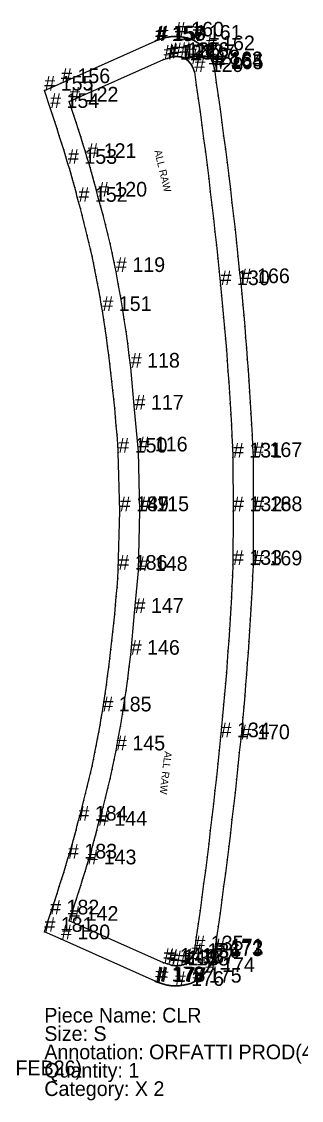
# Model space of a CAD drawing. Extents: x 0 to 6845, y -322 to 348.
# Drawn here: x 551 to 703, y -313 to 275 of the extents above; entities that cross this region are included whole.
import ezdxf

# ---------------------------------------------------------------- set-up
doc = ezdxf.new("R2010")
doc.units = 0

# ---------------------------------------------------------------- blocks, each defined once
blk = doc.blocks.new('BINDS')
at = {"layer": '1'}
blk.add_text('Annotation: ORFATTI PROD(4 FEB26)', height=8, dxfattribs=at).set_placement((0.01, -299.31))
blk = doc.blocks.new('CLRS')
at = {"layer": '1'}
blk.add_lwpolyline([(41.08, 8), (40.33, 39.92), (40, 44.76), (39.63, 49.6), (39.24, 54.44), (38.83, 59.28), (38.38, 64.11), (37.91, 68.95), (37.41, 73.77), (36.88, 78.6), (36.32, 83.42), (35.74, 88.24), (35.13, 93.06), (34.49, 97.87), (33.83, 102.68), (33.13, 107.49), (32.41, 112.29), (31.66, 117.08), (31.05, 120.84), (30.41, 124.6), (29.75, 128.35), (29.05, 132.09), (28.33, 135.83), (27.59, 139.56), (26.81, 143.29), (26.01, 147.01), (25.18, 150.73), (24.32, 154.44), (23.44, 158.14), (22.53, 161.84), (21.59, 165.53), (20.63, 169.21), (19.64, 172.89), (18.62, 176.56), (17.96, 179.16), (17.28, 181.76), (16.59, 184.35), (15.88, 186.94), (15.15, 189.53), (14.42, 192.11), (13.66, 194.69), (12.89, 197.26), (11.73, 201.08), (10.55, 204.91), (9.36, 208.72), (8.15, 212.54), (6.93, 216.34), (5.69, 220.15), (4.43, 223.94), (3.17, 227.74), (0.02, 237.2), (9.13, 241.25), (60.46, 264.12), (61.02, 264.37), (61.6, 264.55), (62.17, 264.8), (62.74, 265.02), (63.31, 265.24), (63.89, 265.43), (64.48, 265.62), (65.07, 265.79), (65.66, 265.94), (66.26, 266.08), (66.86, 266.2), (67.46, 266.31), (68.07, 266.41), (68.67, 266.49), (69.28, 266.55), (69.89, 266.6), (70.51, 266.63), (71.12, 266.65), (71.73, 266.65), (72.35, 266.64), (72.97, 266.61), (73.58, 266.57), (74.19, 266.51), (74.81, 266.44), (75.41, 266.35), (76.02, 266.24), (76.63, 266.12), (77.23, 265.99), (77.83, 265.84), (78.42, 265.68), (79.01, 265.5), (79.59, 265.31), (80.17, 265.1), (80.75, 264.88), (81.27, 264.61), (81.78, 264.34), (82.28, 264.05), (82.78, 263.75), (83.26, 263.43), (83.74, 263.1), (84.21, 262.76), (84.67, 262.4), (85.12, 262.03), (85.55, 261.65), (85.98, 261.26), (86.4, 260.85), (86.8, 260.44), (87.2, 260.01), (87.58, 259.57), (87.95, 259.12), (88.32, 258.64), (88.69, 258.14), (89.04, 257.64), (89.38, 257.13), (89.7, 256.6), (90.01, 256.08), (90.31, 255.54), (90.59, 254.99), (90.86, 254.44), (91.11, 253.88), (91.35, 253.31), (91.58, 252.74), (91.79, 252.17), (91.98, 251.58), (92.16, 250.99), (92.32, 250.4), (92.54, 249.64), (92.66, 248.86), (93.71, 241.59), (94.74, 234.32), (95.75, 227.05), (96.74, 219.77), (97.71, 212.49), (98.66, 205.21), (99.59, 197.93), (100.5, 190.64), (101.38, 183.35), (102.25, 176.06), (103.09, 168.77), (103.92, 161.47), (104.72, 154.17), (105.5, 146.87), (106.27, 139.57), (107.01, 132.26), (107.59, 126.35), (108.15, 120.44), (108.69, 114.53), (109.2, 108.61), (109.7, 102.69), (110.18, 96.77), (110.63, 90.85), (111.07, 84.93), (111.48, 79.01), (111.87, 73.08), (112.24, 67.16), (112.6, 61.23), (112.93, 55.3), (113.23, 49.37), (113.52, 43.44), (113.79, 37.51), (113.86, 8.02), (113.79, -21.51), (113.52, -27.44), (113.24, -33.37), (112.93, -39.3), (112.6, -45.23), (112.24, -51.16), (111.87, -57.08), (111.48, -63.01), (111.07, -68.93), (110.63, -74.85), (110.18, -80.77), (109.7, -86.69), (109.2, -92.61), (108.69, -98.53), (108.15, -104.44), (107.59, -110.35), (107.01, -116.26), (106.27, -123.57), (105.5, -130.87), (104.72, -138.17), (103.92, -145.47), (103.09, -152.77), (102.25, -160.06), (101.38, -167.35), (100.5, -174.64), (99.59, -181.93), (98.66, -189.21), (97.71, -196.49), (96.74, -203.77), (95.75, -211.05), (94.74, -218.32), (93.71, -225.59), (92.66, -232.86), (92.55, -233.64), (92.32, -234.4), (92.16, -234.99), (91.98, -235.58), (91.79, -236.17), (91.58, -236.74), (91.35, -237.31), (91.11, -237.88), (90.86, -238.44), (90.59, -238.99), (90.31, -239.54), (90.01, -240.08), (89.7, -240.61), (89.38, -241.13), (89.04, -241.64), (88.69, -242.14), (88.32, -242.64), (87.95, -243.12), (87.58, -243.57), (87.2, -244.01), (86.8, -244.44), (86.4, -244.85), (85.98, -245.26), (85.55, -245.65), (85.12, -246.03), (84.67, -246.4), (84.21, -246.76), (83.74, -247.1), (83.26, -247.43), (82.78, -247.75), (82.28, -248.05), (81.78, -248.34), (81.27, -248.61), (80.75, -248.88), (80.17, -249.1), (79.59, -249.31), (79.01, -249.5), (78.42, -249.68), (77.83, -249.84), (77.23, -249.99), (76.63, -250.12), (76.02, -250.24), (75.42, -250.35), (74.81, -250.44), (74.19, -250.51), (73.58, -250.57), (72.97, -250.61), (72.35, -250.64), (71.74, -250.65), (71.12, -250.65), (70.51, -250.63), (69.89, -250.6), (69.28, -250.55), (68.67, -250.49), (68.07, -250.41), (67.46, -250.31), (66.86, -250.2), (66.26, -250.08), (65.66, -249.94), (65.07, -249.79), (64.48, -249.62), (63.89, -249.43), (63.31, -249.24), (62.74, -249.02), (62.17, -248.8), (61.6, -248.55), (61.02, -248.37), (60.46, -248.12), (9.13, -225.25), (0.03, -221.2), (3.17, -211.74), (4.43, -207.94), (5.69, -204.15), (6.93, -200.34), (8.15, -196.54), (9.36, -192.72), (10.55, -188.91), (11.73, -185.08), (12.89, -181.26), (13.66, -178.69), (14.42, -176.11), (15.16, -173.53), (15.88, -170.94), (16.59, -168.35), (17.28, -165.76), (17.96, -163.16), (18.62, -160.56), (19.64, -156.89), (20.63, -153.21), (21.59, -149.53), (22.53, -145.84), (23.44, -142.14), (24.33, -138.44), (25.18, -134.73), (26.01, -131.01), (26.81, -127.29), (27.59, -123.56), (28.33, -119.83), (29.05, -116.09), (29.75, -112.35), (30.41, -108.6), (31.05, -104.84), (31.66, -101.09), (32.41, -96.29), (33.13, -91.49), (33.83, -86.68), (34.49, -81.87), (35.13, -77.06), (35.74, -72.24), (36.32, -67.42), (36.88, -62.6), (37.41, -57.77), (37.91, -52.95), (38.38, -48.11), (38.83, -43.28), (39.24, -38.44), (39.63, -33.6), (40, -28.76), (40.33, -23.92)], close=True, dxfattribs=at)
at = {"layer": '14'}
blk.add_lwpolyline([(52.09, 8), (51.32, 40.56), (49.21, 63.39), (47.09, 86.22), (46.3, 92.76), (45.44, 99.3), (44.53, 105.83), (43.55, 112.35), (42.52, 118.86), (41.43, 125.36), (40.28, 131.85), (39.07, 138.33), (38.04, 143.51), (36.96, 148.68), (35.82, 153.84), (34.62, 158.99), (33.36, 164.12), (32.05, 169.24), (30.67, 174.34), (29.24, 179.42), (28.57, 182.06), (27.88, 184.7), (27.18, 187.33), (26.46, 189.96), (25.72, 192.58), (24.97, 195.2), (24.21, 197.82), (23.43, 200.43), (22.25, 204.29), (21.06, 208.15), (19.86, 212.01), (18.64, 215.85), (17.4, 219.7), (16.15, 223.54), (14.89, 227.37), (13.61, 231.2), (64.94, 254.07), (67, 254.73), (69.06, 255.38), (69.66, 255.49), (70.26, 255.57), (70.87, 255.62), (71.47, 255.65), (72.08, 255.66), (72.69, 255.65), (73.29, 255.6), (73.89, 255.54), (74.32, 255.47), (74.75, 255.38), (75.17, 255.27), (75.58, 255.13), (75.98, 254.97), (76.38, 254.78), (76.76, 254.58), (77.13, 254.35), (77.54, 254.04), (77.94, 253.72), (78.32, 253.38), (78.68, 253.02), (79.03, 252.64), (79.36, 252.25), (79.67, 251.84), (79.96, 251.42), (80.26, 250.94), (80.54, 250.45), (80.8, 249.95), (81.04, 249.43), (81.26, 248.91), (81.45, 248.38), (81.62, 247.84), (81.77, 247.3), (82.82, 240.06), (83.84, 232.82), (84.85, 225.57), (85.84, 218.33), (86.8, 211.08), (87.75, 203.83), (88.67, 196.57), (89.57, 189.31), (90.46, 182.05), (91.32, 174.79), (92.16, 167.53), (92.98, 160.26), (93.78, 152.99), (94.56, 145.72), (95.32, 138.45), (96.06, 131.17), (96.64, 125.31), (97.19, 119.45), (97.73, 113.59), (98.24, 107.72), (98.73, 101.86), (99.21, 95.99), (99.66, 90.12), (100.09, 84.25), (100.5, 78.38), (100.89, 72.5), (101.26, 66.63), (101.61, 60.75), (101.94, 54.87), (102.24, 49), (102.53, 43.12), (102.79, 37.24), (102.86, 8), (102.79, -21.24), (102.53, -27.12), (102.24, -33), (101.94, -38.87), (101.61, -44.75), (101.26, -50.63), (100.89, -56.5), (100.5, -62.38), (100.09, -68.25), (99.66, -74.12), (99.21, -79.99), (98.73, -85.86), (98.24, -91.72), (97.73, -97.59), (97.19, -103.45), (96.64, -109.31), (96.06, -115.17), (95.32, -122.45), (94.56, -129.72), (93.78, -136.99), (92.98, -144.26), (92.16, -151.53), (91.32, -158.79), (90.46, -166.05), (89.57, -173.31), (88.67, -180.57), (87.75, -187.83), (86.8, -195.08), (85.84, -202.33), (84.85, -209.57), (83.84, -216.82), (82.82, -224.06), (81.77, -231.3), (81.62, -231.84), (81.45, -232.38), (81.26, -232.91), (81.04, -233.43), (80.8, -233.95), (80.54, -234.45), (80.26, -234.94), (79.96, -235.42), (79.67, -235.84), (79.36, -236.25), (79.03, -236.64), (78.68, -237.02), (78.32, -237.38), (77.94, -237.72), (77.54, -238.04), (77.13, -238.35), (76.76, -238.58), (76.38, -238.78), (75.98, -238.97), (75.58, -239.13), (75.17, -239.27), (74.75, -239.38), (74.32, -239.47), (73.89, -239.54), (73.29, -239.6), (72.69, -239.65), (72.08, -239.66), (71.47, -239.66), (70.87, -239.62), (70.26, -239.57), (69.66, -239.49), (69.06, -239.38), (67, -238.73), (64.94, -238.07), (13.61, -215.2), (14.89, -211.37), (16.15, -207.54), (17.4, -203.7), (18.64, -199.85), (19.86, -196.01), (21.06, -192.15), (22.25, -188.29), (23.43, -184.43), (24.21, -181.82), (24.97, -179.2), (25.72, -176.58), (26.46, -173.96), (27.18, -171.33), (27.88, -168.7), (28.57, -166.06), (29.24, -163.42), (30.67, -158.34), (32.05, -153.24), (33.36, -148.12), (34.62, -142.99), (35.82, -137.84), (36.96, -132.68), (38.04, -127.51), (39.07, -122.33), (40.28, -115.85), (41.43, -109.36), (42.52, -102.86), (43.55, -96.35), (44.53, -89.83), (45.44, -83.3), (46.3, -76.76), (47.09, -70.22), (49.21, -47.39), (51.32, -24.56)], close=True, dxfattribs=at)
at = {"layer": '2'}
for p in [(64.94, 254.07), (0.02, 237.2), (13.61, 231.2), (49.21, 63.39), (51.32, 40.56), (41.08, 8), (41.08, 8), (52.09, 8), (52.09, 8), (51.32, -24.56), (49.21, -47.39), (13.61, -215.2), (0.03, -221.2), (64.94, -238.07)]:
    blk.add_point(p, dxfattribs=at)
at = {"layer": '3'}
for p in [(61.6, 264.55), (62.17, 264.8), (62.74, 265.02), (63.31, 265.24), (63.89, 265.43), (64.48, 265.62), (65.07, 265.79), (65.66, 265.94), (66.26, 266.08), (66.86, 266.2), (67.46, 266.31), (68.07, 266.41), (68.67, 266.49), (69.28, 266.55), (69.89, 266.6), (70.51, 266.63), (71.12, 266.65), (71.73, 266.65), (72.35, 266.64), (72.97, 266.61), (73.58, 266.57), (74.19, 266.51), (74.81, 266.44), (75.41, 266.35), (76.02, 266.24), (76.63, 266.12), (77.23, 265.99), (77.83, 265.84), (78.42, 265.68), (79.01, 265.5), (79.59, 265.31), (80.17, 265.1), (80.75, 264.88), (81.27, 264.61), (60.46, 264.12), (61.02, 264.37), (81.78, 264.34), (82.28, 264.05), (82.78, 263.75), (83.26, 263.43), (83.74, 263.1), (84.21, 262.76), (84.67, 262.4), (85.12, 262.03), (85.55, 261.65), (85.98, 261.26), (86.4, 260.85), (86.8, 260.44), (87.2, 260.01), (87.58, 259.57), (87.95, 259.12), (67, 254.73), (69.06, 255.38), (69.66, 255.49), (70.26, 255.57), (70.87, 255.62), (71.47, 255.65), (72.08, 255.66), (72.69, 255.65), (73.29, 255.6), (73.89, 255.54), (74.32, 255.47), (74.75, 255.38), (75.17, 255.27), (75.58, 255.13), (75.98, 254.97), (76.38, 254.78), (76.76, 254.58), (77.13, 254.35), (77.54, 254.04), (77.94, 253.72), (78.32, 253.38), (78.68, 253.02), (88.32, 258.64), (88.69, 258.14), (89.04, 257.64), (89.38, 257.13), (89.7, 256.6), (90.01, 256.08), (90.31, 255.54), (90.59, 254.99), (90.86, 254.44), (91.11, 253.88), (91.35, 253.31), (79.03, 252.64), (79.36, 252.25), (79.67, 251.84), (79.96, 251.42), (80.26, 250.94), (80.54, 250.45), (80.8, 249.95), (81.04, 249.43), (81.26, 248.91), (81.45, 248.38), (81.62, 247.84), (81.77, 247.3), (91.58, 252.74), (91.79, 252.17), (91.98, 251.58), (92.16, 250.99), (92.32, 250.4), (92.54, 249.64), (92.66, 248.86), (9.13, 241.25), (93.71, 241.59), (82.82, 240.06), (83.84, 232.82), (94.74, 234.32), (3.17, 227.74), (4.43, 223.94), (14.89, 227.37), (16.15, 223.54), (84.85, 225.57), (95.75, 227.05), (5.69, 220.15), (17.4, 219.7), (85.84, 218.33), (96.74, 219.77), (6.93, 216.34), (8.15, 212.54), (18.64, 215.85), (19.86, 212.01), (97.71, 212.49), (9.36, 208.72), (21.06, 208.15), (86.8, 211.08), (10.55, 204.91), (11.73, 201.08), (22.25, 204.29), (23.43, 200.43), (87.75, 203.83), (98.66, 205.21), (12.89, 197.26), (13.66, 194.69), (24.21, 197.82), (24.97, 195.2), (88.67, 196.57), (99.59, 197.93), (14.42, 192.11), (15.15, 189.53), (25.72, 192.58), (26.46, 189.96), (89.57, 189.31), (100.5, 190.64), (15.88, 186.94), (16.59, 184.35), (27.18, 187.33), (27.88, 184.7), (101.38, 183.35), (17.28, 181.76), (17.96, 179.16), (18.62, 176.56), (28.57, 182.06), (29.24, 179.42), (90.46, 182.05), (19.64, 172.89), (30.67, 174.34), (91.32, 174.79), (102.25, 176.06), (20.63, 169.21), (21.59, 165.53), (32.05, 169.24), (92.16, 167.53), (103.09, 168.77), (22.53, 161.84), (33.36, 164.12), (34.62, 158.99), (92.98, 160.26), (103.92, 161.47), (23.44, 158.14), (24.32, 154.44), (35.82, 153.84), (93.78, 152.99), (104.72, 154.17), (25.18, 150.73), (26.01, 147.01), (36.96, 148.68), (26.81, 143.29), (38.04, 143.51), (94.56, 145.72), (105.5, 146.87), (27.59, 139.56), (28.33, 135.83), (39.07, 138.33), (95.32, 138.45), (106.27, 139.57), (29.05, 132.09), (40.28, 131.85), (96.06, 131.17), (107.01, 132.26), (29.75, 128.35), (30.41, 124.6), (41.43, 125.36), (96.64, 125.31), (107.59, 126.35), (31.05, 120.84), (42.52, 118.86), (97.19, 119.45), (108.15, 120.44), (31.66, 117.08), (32.41, 112.29), (43.55, 112.35), (97.73, 113.59), (108.69, 114.53), (33.13, 107.49), (44.53, 105.83), (98.24, 107.72), (109.2, 108.61), (33.83, 102.68), (98.73, 101.86), (109.7, 102.69), (34.49, 97.87), (45.44, 99.3), (99.21, 95.99), (110.18, 96.77), (35.13, 93.06), (35.74, 88.24), (46.3, 92.76), (99.66, 90.12), (110.63, 90.85), (36.32, 83.42), (47.09, 86.22), (100.09, 84.25), (111.07, 84.93), (36.88, 78.6), (100.5, 78.38), (111.48, 79.01), (37.41, 73.77), (100.89, 72.5), (111.87, 73.08), (37.91, 68.95), (101.26, 66.63), (112.24, 67.16), (38.38, 64.11), (38.83, 59.28), (101.61, 60.75), (112.6, 61.23), (39.24, 54.44), (101.94, 54.87), (112.93, 55.3), (39.63, 49.6), (102.24, 49), (113.23, 49.37), (40, 44.76), (102.53, 43.12), (113.52, 43.44), (40.33, 39.92), (102.79, 37.24), (113.79, 37.51), (102.86, 8), (113.86, 8.02), (102.79, -21.24), (113.79, -21.51), (40, -28.76), (40.33, -23.92), (102.53, -27.12), (113.52, -27.44), (39.63, -33.6), (102.24, -33), (113.24, -33.37), (39.24, -38.44), (101.94, -38.87), (112.93, -39.3), (38.83, -43.28), (101.61, -44.75), (112.6, -45.23), (38.38, -48.11), (101.26, -50.63), (112.24, -51.16), (37.41, -57.77), (37.91, -52.95), (100.89, -56.5), (111.87, -57.08), (36.88, -62.6), (100.5, -62.38), (111.48, -63.01), (36.32, -67.42), (47.09, -70.22), (100.09, -68.25), (111.07, -68.93), (35.74, -72.24), (99.66, -74.12), (110.63, -74.85), (34.49, -81.87), (35.13, -77.06), (46.3, -76.76), (99.21, -79.99), (110.18, -80.77), (33.83, -86.68), (45.44, -83.3), (98.73, -85.86), (109.7, -86.69), (33.13, -91.49), (44.53, -89.83), (98.24, -91.72), (109.2, -92.61), (32.41, -96.29), (43.55, -96.35), (97.73, -97.59), (108.69, -98.53), (31.05, -104.84), (31.66, -101.09), (42.52, -102.86), (97.19, -103.45), (108.15, -104.44), (30.41, -108.6), (41.43, -109.36), (96.64, -109.31), (107.59, -110.35), (29.05, -116.09), (29.75, -112.35), (40.28, -115.85), (96.06, -115.17), (107.01, -116.26), (28.33, -119.83), (39.07, -122.33), (95.32, -122.45), (26.81, -127.29), (27.59, -123.56), (38.04, -127.51), (106.27, -123.57), (25.18, -134.73), (26.01, -131.01), (36.96, -132.68), (94.56, -129.72), (105.5, -130.87), (24.33, -138.44), (35.82, -137.84), (93.78, -136.99), (104.72, -138.17), (22.53, -145.84), (23.44, -142.14), (34.62, -142.99), (92.98, -144.26), (103.92, -145.47), (21.59, -149.53), (33.36, -148.12), (92.16, -151.53), (103.09, -152.77), (19.64, -156.89), (20.63, -153.21), (30.67, -158.34), (32.05, -153.24), (17.96, -163.16), (18.62, -160.56), (29.24, -163.42), (91.32, -158.79), (102.25, -160.06), (16.59, -168.35), (17.28, -165.76), (27.88, -168.7), (28.57, -166.06), (90.46, -166.05), (101.38, -167.35), (14.42, -176.11), (15.16, -173.53), (15.88, -170.94), (26.46, -173.96), (27.18, -171.33), (89.57, -173.31), (100.5, -174.64), (12.89, -181.26), (13.66, -178.69), (24.21, -181.82), (24.97, -179.2), (25.72, -176.58), (88.67, -180.57), (99.59, -181.93), (11.73, -185.08), (23.43, -184.43), (87.75, -187.83), (9.36, -192.72), (10.55, -188.91), (21.06, -192.15), (22.25, -188.29), (98.66, -189.21), (8.15, -196.54), (18.64, -199.85), (19.86, -196.01), (86.8, -195.08), (97.71, -196.49), (5.69, -204.15), (6.93, -200.34), (17.4, -203.7), (85.84, -202.33), (96.74, -203.77), (4.43, -207.94), (14.89, -211.37), (16.15, -207.54), (84.85, -209.57), (95.75, -211.05), (3.17, -211.74), (83.84, -216.82), (94.74, -218.32), (9.13, -225.25), (82.82, -224.06), (93.71, -225.59), (80.26, -234.94), (80.54, -234.45), (80.8, -233.95), (81.04, -233.43), (81.26, -232.91), (81.45, -232.38), (81.62, -231.84), (81.77, -231.3), (92.16, -234.99), (92.32, -234.4), (92.55, -233.64), (92.66, -232.86), (67, -238.73), (69.06, -239.38), (69.66, -239.49), (70.26, -239.57), (70.87, -239.62), (71.47, -239.66), (72.08, -239.66), (72.69, -239.65), (73.29, -239.6), (73.89, -239.54), (74.32, -239.47), (74.75, -239.38), (75.17, -239.27), (75.58, -239.13), (75.98, -238.97), (76.38, -238.78), (76.76, -238.58), (77.13, -238.35), (77.54, -238.04), (77.94, -237.72), (78.32, -237.38), (78.68, -237.02), (79.03, -236.64), (79.36, -236.25), (79.67, -235.84), (79.96, -235.42), (89.7, -240.61), (90.01, -240.08), (90.31, -239.54), (90.59, -238.99), (90.86, -238.44), (91.11, -237.88), (91.35, -237.31), (91.58, -236.74), (91.79, -236.17), (91.98, -235.58), (84.21, -246.76), (84.67, -246.4), (85.12, -246.03), (85.55, -245.65), (85.98, -245.26), (86.4, -244.85), (86.8, -244.44), (87.2, -244.01), (87.58, -243.57), (87.95, -243.12), (88.32, -242.64), (88.69, -242.14), (89.04, -241.64), (89.38, -241.13), (60.46, -248.12), (61.02, -248.37), (61.6, -248.55), (62.17, -248.8), (62.74, -249.02), (63.31, -249.24), (63.89, -249.43), (64.48, -249.62), (65.07, -249.79), (65.66, -249.94), (66.26, -250.08), (66.86, -250.2), (67.46, -250.31), (68.07, -250.41), (68.67, -250.49), (69.28, -250.55), (69.89, -250.6), (70.51, -250.63), (71.12, -250.65), (71.74, -250.65), (72.35, -250.64), (72.97, -250.61), (73.58, -250.57), (74.19, -250.51), (74.81, -250.44), (75.42, -250.35), (76.02, -250.24), (76.63, -250.12), (77.23, -249.99), (77.83, -249.84), (78.42, -249.68), (79.01, -249.5), (79.59, -249.31), (80.17, -249.1), (80.75, -248.88), (81.27, -248.61), (81.78, -248.34), (82.28, -248.05), (82.78, -247.75), (83.26, -247.43), (83.74, -247.1)]:
    blk.add_point(p, dxfattribs=at)
at = {"layer": '4'}
for p in [(41.08, 8, 10), (113.86, 8.02, 10)]:
    blk.add_point(p, dxfattribs=at)
at = {"layer": '1'}
for s, p in [('# 157', (60.46, 264.12)), ('# 158', (61.02, 264.37)), ('# 159', (61.6, 264.55)), ('# 160', (71.12, 266.65)), ('# 161', (80.75, 264.88)), ('# 162', (87.95, 259.12)), ('# 163', (92.32, 250.4)), ('# 164', (92.54, 249.64)), ('# 165', (92.66, 248.86)), ('# 156', (9.13, 241.25)), ('# 155', (0.02, 237.2)), ('# 154', (3.17, 227.74)), ('# 153', (12.89, 197.26)), ('# 152', (18.62, 176.56)), ('# 166', (107.01, 132.26)), ('# 151', (31.66, 117.08)), ('# 150', (40.33, 39.92)), ('# 167', (113.79, 37.51)), ('# 149', (41.08, 8)), ('# 149', (41.08, 8)), ('# 168', (113.86, 8.02)), ('# 186', (40.33, -23.92)), ('# 169', (113.79, -21.51)), ('# 185', (31.66, -101.09)), ('# 170', (107.01, -116.26)), ('# 184', (18.62, -160.56)), ('# 183', (12.89, -181.26)), ('# 182', (3.17, -211.74)), ('# 181', (0.03, -221.2)), ('# 180', (9.13, -225.25)), ('# 173', (92.32, -234.4)), ('# 172', (92.55, -233.64)), ('# 171', (92.66, -232.86)), ('# 174', (87.95, -243.12)), ('# 179', (60.46, -248.12)), ('# 178', (61.02, -248.37)), ('# 177', (61.6, -248.55)), ('# 175', (80.75, -248.88)), ('# 176', (71.12, -250.65)), ('Piece Name: CLR', (0.02, -270.65)), ('Size: S', (0.02, -280.65)), ('Annotation: ORFATTI PROD(4 FEB26)', (0.02, -290.65)), ('Quantity: 1', (0.02, -300.65)), ('Category: X 2', (0.02, -310.65))]:
    blk.add_text(s, height=8, dxfattribs=at).set_placement(p)
at = {"layer": '14'}
for s, p in [('# 123', (64.94, 254.07)), ('# 124', (67, 254.73)), ('# 125', (69.06, 255.38)), ('# 126', (73.89, 255.54)), ('# 127', (77.13, 254.35)), ('# 128', (79.96, 251.42)), ('# 129', (81.77, 247.3)), ('# 122', (13.61, 231.2)), ('# 121', (23.43, 200.43)), ('# 120', (29.24, 179.42)), ('# 119', (39.07, 138.33)), ('# 130', (96.06, 131.17)), ('# 118', (47.09, 86.22)), ('# 117', (49.21, 63.39)), ('# 116', (51.32, 40.56)), ('# 131', (102.79, 37.24)), ('# 115', (52.09, 8)), ('# 115', (52.09, 8)), ('# 132', (102.86, 8)), ('# 148', (51.32, -24.56)), ('# 133', (102.79, -21.24)), ('# 147', (49.21, -47.39)), ('# 146', (47.09, -70.22)), ('# 134', (96.06, -115.17)), ('# 145', (39.07, -122.33)), ('# 144', (29.24, -163.42)), ('# 143', (23.43, -184.43)), ('# 142', (13.61, -215.2)), ('# 135', (81.77, -231.3)), ('# 136', (79.96, -235.42)), ('# 141', (64.94, -238.07)), ('# 140', (67, -238.73)), ('# 139', (69.06, -239.38)), ('# 138', (73.89, -239.54)), ('# 137', (77.13, -238.35))]:
    blk.add_text(s, height=8, dxfattribs=at).set_placement(p)
at = {"layer": '19'}
for rotation, p in [(-76.71, (59.92, 204.36)), (-96.71, (65.56, -122.67))]:
    blk.add_text('ALL RAW', height=4, rotation=rotation, dxfattribs=at).set_placement(p)
at = {"layer": '4'}
for s, p in [('# 187', (41.08, 8)), ('# 188', (113.86, 8.02))]:
    blk.add_text(s, height=8, dxfattribs=at).set_placement(p)

msp = doc.modelspace()

# ---------------------------------------------------------------- block references
at = {"layer": '1'}
for name, p in [('BINDS', (398.27, 0)), ('CLRS', (563.17, 0))]:
    msp.add_blockref(name, p, dxfattribs=at)

doc.saveas('drawing.dxf')
